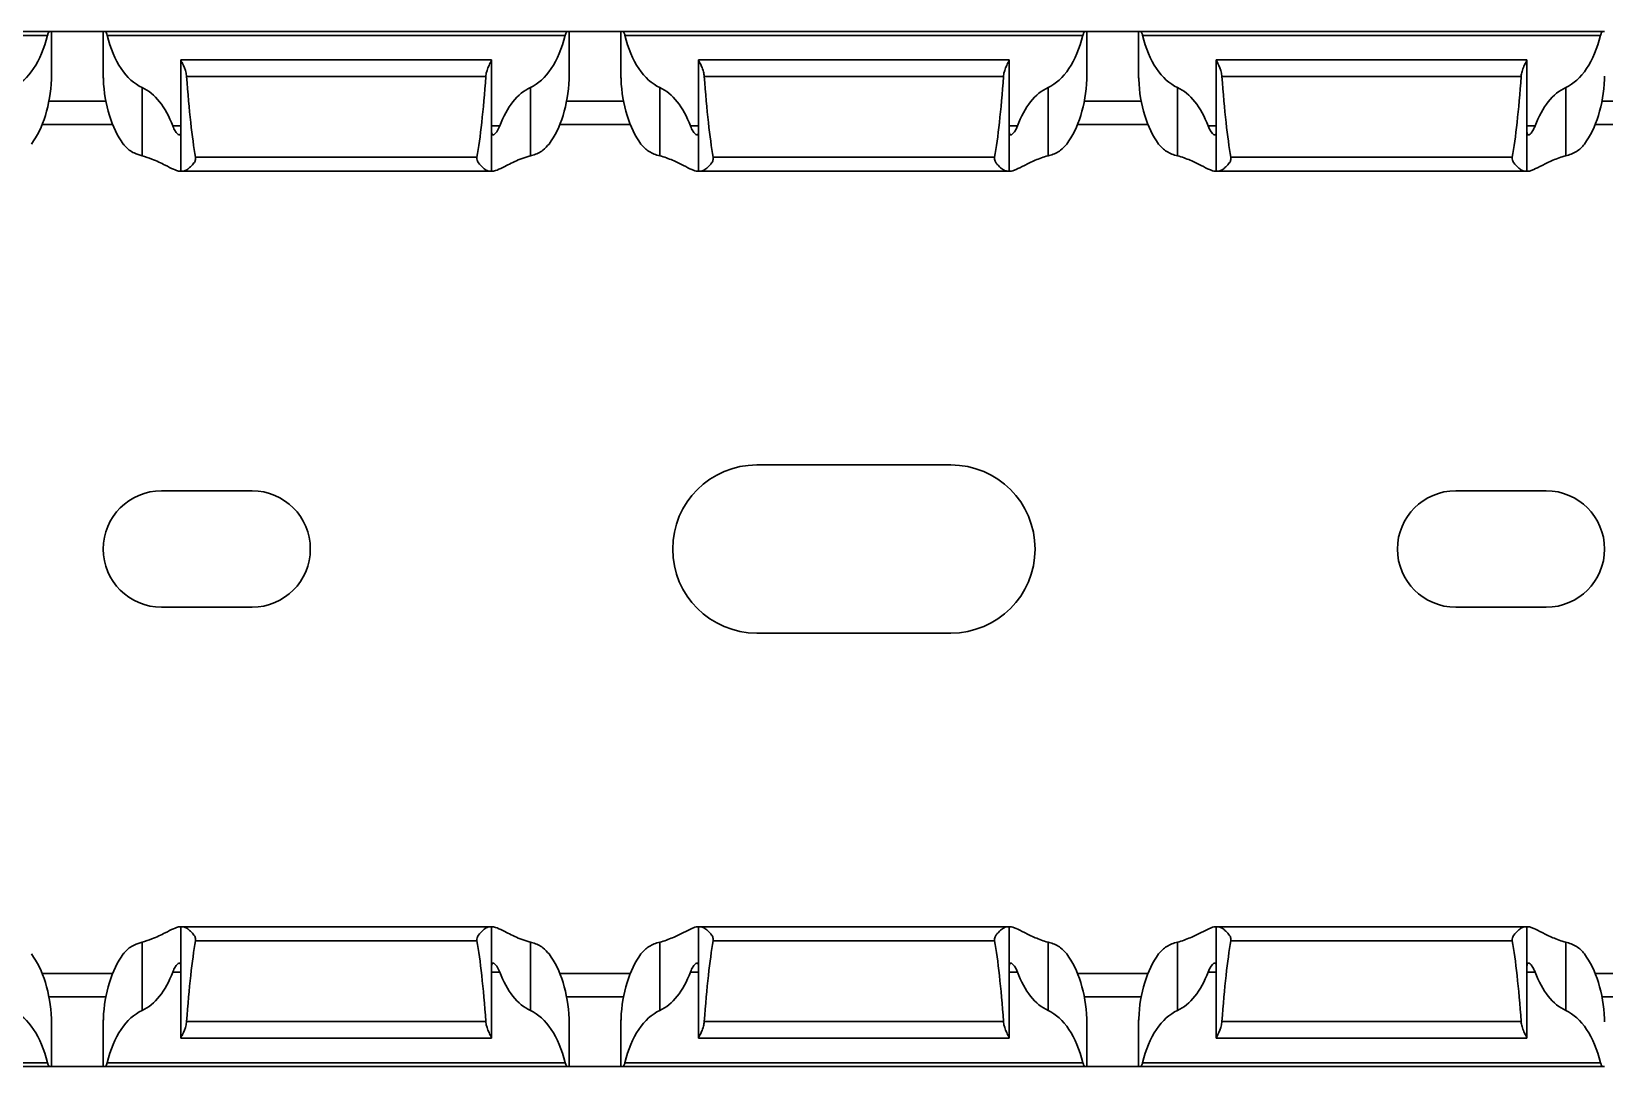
# Model space of a CAD drawing. Header units: millimetres. Extents: x -2573 to 2942, y -1220 to 2800.
# Drawn here: x 2598.4 to 2659.2, y 977.7 to 1017.7 of the extents above; entities that cross this region are included whole.
import ezdxf

# ---------------------------------------------------------------- set-up
doc = ezdxf.new("R2010")
doc.units = ezdxf.units.MM

msp = doc.modelspace()

# ---------------------------------------------------------------- linework, layer by layer
at = {"linetype": 'Continuous', "lineweight": 30}
for p, q in [((2599.092, 1017.677), (2581.225, 1017.677)), ((2599.003, 1017.527), (2581.313, 1017.527)), ((2599.158, 1017.677), (2599.092, 1017.677)), ((2599.158, 1015.947), (2599.158, 1017.677)), ((2601.158, 1017.677), (2599.158, 1017.677)), ((2601.158, 1017.677), (2601.158, 1015.947)), ((2601.158, 1017.677), (2601.225, 1017.677)), ((2619.092, 1017.677), (2601.225, 1017.677)), ((2619.003, 1017.527), (2601.313, 1017.527)), ((2619.158, 1017.677), (2619.092, 1017.677)), ((2619.158, 1015.947), (2619.158, 1017.677)), ((2621.158, 1017.677), (2619.158, 1017.677)), ((2621.158, 1017.677), (2621.158, 1015.947)), ((2621.158, 1017.677), (2621.225, 1017.677)), ((2639.092, 1017.677), (2621.225, 1017.677)), ((2639.003, 1017.527), (2621.313, 1017.527)), ((2639.158, 1017.677), (2639.092, 1017.677)), ((2639.158, 1015.947), (2639.158, 1017.677)), ((2641.158, 1017.677), (2639.158, 1017.677)), ((2641.158, 1017.677), (2641.158, 1015.947)), ((2641.158, 1017.677), (2641.225, 1017.677)), ((2659.092, 1017.677), (2641.225, 1017.677)), ((2659.003, 1017.527), (2641.313, 1017.527)), ((2659.158, 1017.677), (2659.092, 1017.677)), ((2616.158, 1016.577), (2604.158, 1016.577)), ((2604.158, 1016.577), (2604.158, 1016.574)), ((2604.158, 1012.277), (2604.158, 1016.574)), ((2616.158, 1016.574), (2616.158, 1016.577)), ((2616.158, 1012.277), (2616.158, 1016.574)), ((2636.158, 1016.577), (2624.158, 1016.577)), ((2624.158, 1016.577), (2624.158, 1016.574)), ((2624.158, 1012.277), (2624.158, 1016.574)), ((2636.158, 1016.574), (2636.158, 1016.577)), ((2636.158, 1012.277), (2636.158, 1016.574)), ((2656.158, 1016.577), (2644.158, 1016.577)), ((2644.158, 1016.577), (2644.158, 1016.574)), ((2644.158, 1012.277), (2644.158, 1016.574)), ((2656.158, 1016.574), (2656.158, 1016.577)), ((2656.158, 1012.277), (2656.158, 1016.574)), ((2615.937, 1015.938), (2604.379, 1015.938)), ((2635.937, 1015.938), (2624.379, 1015.938)), ((2655.937, 1015.938), (2644.379, 1015.938)), ((2601.259, 1014.977), (2599.057, 1014.977)), ((2602.658, 1012.87), (2602.658, 1015.51)), ((2617.658, 1012.87), (2617.658, 1015.51)), ((2621.259, 1014.977), (2619.057, 1014.977)), ((2622.658, 1012.87), (2622.658, 1015.51)), ((2637.658, 1012.87), (2637.658, 1015.51)), ((2641.259, 1014.977), (2639.057, 1014.977)), ((2642.658, 1012.87), (2642.658, 1015.51)), ((2657.658, 1012.87), (2657.658, 1015.51)), ((2661.259, 1014.977), (2659.057, 1014.977)), ((2598.796, 1014.077), (2601.52, 1014.077)), ((2604.158, 1014.027), (2603.841, 1014.027)), ((2616.475, 1014.027), (2616.158, 1014.027)), ((2618.796, 1014.077), (2621.52, 1014.077)), ((2624.158, 1014.027), (2623.841, 1014.027)), ((2636.475, 1014.027), (2636.158, 1014.027)), ((2638.796, 1014.077), (2641.52, 1014.077)), ((2644.158, 1014.027), (2643.841, 1014.027)), ((2656.475, 1014.027), (2656.158, 1014.027)), ((2658.796, 1014.077), (2661.52, 1014.077)), ((2615.594, 1012.821), (2604.722, 1012.821)), ((2635.594, 1012.821), (2624.722, 1012.821)), ((2655.594, 1012.821), (2644.722, 1012.821)), ((2604.158, 1012.277), (2604.101, 1012.277)), ((2604.243, 1012.277), (2604.158, 1012.277)), ((2616.074, 1012.277), (2604.243, 1012.277)), ((2616.158, 1012.277), (2616.074, 1012.277)), ((2616.215, 1012.277), (2616.158, 1012.277)), ((2624.158, 1012.277), (2624.101, 1012.277)), ((2624.243, 1012.277), (2624.158, 1012.277)), ((2636.074, 1012.277), (2624.243, 1012.277)), ((2636.158, 1012.277), (2636.074, 1012.277)), ((2636.215, 1012.277), (2636.158, 1012.277)), ((2644.158, 1012.277), (2644.101, 1012.277)), ((2644.243, 1012.277), (2644.158, 1012.277)), ((2656.074, 1012.277), (2644.243, 1012.277)), ((2656.158, 1012.277), (2656.074, 1012.277)), ((2656.215, 1012.277), (2656.158, 1012.277)), ((2633.908, 1000.927), (2626.408, 1000.927)), ((2606.908, 999.927), (2603.408, 999.927)), ((2656.908, 999.927), (2653.408, 999.927)), ((2603.408, 995.427), (2606.908, 995.427)), ((2653.408, 995.427), (2656.908, 995.427)), ((2626.408, 994.427), (2633.908, 994.427)), ((2604.158, 983.077), (2604.101, 983.077)), ((2604.158, 983.077), (2604.158, 978.781)), ((2604.243, 983.077), (2604.158, 983.077)), ((2616.074, 983.077), (2604.243, 983.077)), ((2616.158, 983.077), (2616.074, 983.077)), ((2616.158, 983.077), (2616.158, 978.781)), ((2616.215, 983.077), (2616.158, 983.077)), ((2624.158, 983.077), (2624.101, 983.077)), ((2624.158, 983.077), (2624.158, 978.781)), ((2624.243, 983.077), (2624.158, 983.077)), ((2636.074, 983.077), (2624.243, 983.077)), ((2636.158, 983.077), (2636.074, 983.077)), ((2636.158, 983.077), (2636.158, 978.781)), ((2636.215, 983.077), (2636.158, 983.077)), ((2644.158, 983.077), (2644.101, 983.077)), ((2644.158, 983.077), (2644.158, 978.781)), ((2644.243, 983.077), (2644.158, 983.077)), ((2656.074, 983.077), (2644.243, 983.077)), ((2656.158, 983.077), (2656.074, 983.077)), ((2656.158, 983.077), (2656.158, 978.781)), ((2656.215, 983.077), (2656.158, 983.077)), ((2602.658, 982.484), (2602.658, 979.844)), ((2615.594, 982.534), (2604.722, 982.534)), ((2617.658, 982.484), (2617.658, 979.844)), ((2622.658, 982.484), (2622.658, 979.844)), ((2635.594, 982.534), (2624.722, 982.534)), ((2637.658, 982.484), (2637.658, 979.844)), ((2642.658, 982.484), (2642.658, 979.844)), ((2655.594, 982.534), (2644.722, 982.534)), ((2657.658, 982.484), (2657.658, 979.844)), ((2598.796, 981.277), (2601.52, 981.277)), ((2604.158, 981.327), (2603.841, 981.327)), ((2616.475, 981.327), (2616.158, 981.327)), ((2618.796, 981.277), (2621.52, 981.277)), ((2624.158, 981.327), (2623.841, 981.327)), ((2636.475, 981.327), (2636.158, 981.327)), ((2638.796, 981.277), (2641.52, 981.277)), ((2644.158, 981.327), (2643.841, 981.327)), ((2656.475, 981.327), (2656.158, 981.327)), ((2658.796, 981.277), (2661.52, 981.277)), ((2601.259, 980.377), (2599.057, 980.377)), ((2621.259, 980.377), (2619.057, 980.377)), ((2641.259, 980.377), (2639.057, 980.377)), ((2661.259, 980.377), (2659.057, 980.377)), ((2599.158, 977.677), (2599.158, 979.407)), ((2601.158, 979.408), (2601.158, 977.677)), ((2615.937, 979.416), (2604.379, 979.416)), ((2619.158, 977.677), (2619.158, 979.407)), ((2621.158, 979.408), (2621.158, 977.677)), ((2635.937, 979.416), (2624.379, 979.416)), ((2639.158, 977.677), (2639.158, 979.407)), ((2641.158, 979.408), (2641.158, 977.677)), ((2655.937, 979.416), (2644.379, 979.416)), ((2604.158, 978.777), (2604.158, 978.781)), ((2604.158, 978.777), (2616.158, 978.777)), ((2616.158, 978.781), (2616.158, 978.777)), ((2624.158, 978.777), (2624.158, 978.781)), ((2624.158, 978.777), (2636.158, 978.777)), ((2636.158, 978.781), (2636.158, 978.777)), ((2644.158, 978.777), (2644.158, 978.781)), ((2644.158, 978.777), (2656.158, 978.777)), ((2656.158, 978.781), (2656.158, 978.777)), ((2599.092, 977.677), (2581.225, 977.677)), ((2599.003, 977.827), (2581.313, 977.827)), ((2599.158, 977.677), (2599.092, 977.677)), ((2601.158, 977.677), (2599.158, 977.677)), ((2601.158, 977.677), (2601.225, 977.677)), ((2619.092, 977.677), (2601.225, 977.677)), ((2619.003, 977.827), (2601.313, 977.827)), ((2619.158, 977.677), (2619.092, 977.677)), ((2621.158, 977.677), (2619.158, 977.677)), ((2621.158, 977.677), (2621.225, 977.677)), ((2639.092, 977.677), (2621.225, 977.677)), ((2639.003, 977.827), (2621.313, 977.827)), ((2639.158, 977.677), (2639.092, 977.677)), ((2641.158, 977.677), (2639.158, 977.677)), ((2641.158, 977.677), (2641.225, 977.677)), ((2659.092, 977.677), (2641.225, 977.677)), ((2659.003, 977.827), (2641.313, 977.827)), ((2659.158, 977.677), (2659.092, 977.677))]:
    msp.add_line(p, q, dxfattribs=at)
for centre, radius, start, end in [((2626.408, 997.677), 3.25, 90, 270), ((2633.908, 997.677), 3.25, 270, 90), ((2603.408, 997.677), 2.25, 90, 270), ((2606.908, 997.677), 2.25, 270, 90), ((2653.408, 997.677), 2.25, 90, 270), ((2656.908, 997.677), 2.25, 270, 90)]:
    msp.add_arc(centre, radius, start, end, dxfattribs=at)
for centre, major_axis, ratio, start_param, end_param in [((2597.158, 1018.865), (0, 3.464), 0.57735, 3.394273, 4.316105), ((2603.158, 1018.865), (0, 3.464), 0.57735, 1.96708, 2.888912), ((2617.158, 1018.865), (0, 3.464), 0.57735, 3.394273, 4.316105), ((2623.158, 1018.865), (0, 3.464), 0.57735, 1.96708, 2.888912), ((2637.158, 1018.865), (0, 3.464), 0.57735, 3.394273, 4.316105), ((2643.158, 1018.865), (0, 3.464), 0.57735, 1.96708, 2.888912), ((2657.158, 1018.865), (0, 3.464), 0.57735, 3.394273, 4.316105), ((2597.158, 1016.065), (0, 3.464), 0.57735, 3.801355, 4.643885), ((2603.158, 1016.065), (0, 3.464), 0.57735, 1.6393, 2.48183), ((2605.158, 1023.108), (0, 11.43), 0.087489, 2.248826, 2.690566), ((2615.158, 1023.108), (0, 11.43), 0.087489, 3.592619, 4.034359), ((2617.158, 1016.065), (0, 3.464), 0.57735, 3.801355, 4.643885), ((2623.158, 1016.065), (0, 3.464), 0.57735, 1.6393, 2.48183), ((2625.158, 1023.108), (0, 11.43), 0.087489, 2.248826, 2.690566), ((2635.158, 1023.108), (0, 11.43), 0.087489, 3.592619, 4.034359), ((2637.158, 1016.065), (0, 3.464), 0.57735, 3.801355, 4.643885), ((2643.158, 1016.065), (0, 3.464), 0.57735, 1.6393, 2.48183), ((2645.158, 1023.108), (0, 11.43), 0.087489, 2.248826, 2.690566), ((2655.158, 1023.108), (0, 11.43), 0.087489, 3.592619, 4.034359), ((2657.158, 1016.065), (0, 3.464), 0.57735, 3.801355, 4.643885), ((2602.158, 1012.156), (0, 3.464), 0.57735, 5.282988, 6.030505), ((2618.158, 1012.156), (0, 3.464), 0.57735, 0.25268, 1.000198), ((2622.158, 1012.156), (0, 3.464), 0.57735, 5.282988, 6.030505), ((2638.158, 1012.156), (0, 3.464), 0.57735, 0.25268, 1.000198), ((2642.158, 1012.156), (0, 3.464), 0.57735, 5.282988, 6.030505), ((2658.158, 1012.156), (0, 3.464), 0.57735, 0.25268, 1.000198), ((2605.158, 972.247), (0, 11.43), 0.087489, 0.451027, 0.892766), ((2615.158, 972.247), (0, 11.43), 0.087489, 5.390419, 5.832158), ((2625.158, 972.247), (0, 11.43), 0.087489, 0.451027, 0.892766), ((2635.158, 972.247), (0, 11.43), 0.087489, 5.390419, 5.832158), ((2645.158, 972.247), (0, 11.43), 0.087489, 0.451027, 0.892766), ((2655.158, 972.247), (0, 11.43), 0.087489, 5.390419, 5.832158), ((2597.158, 979.29), (0, 3.464), 0.57735, 4.780893, 5.623423), ((2603.158, 979.29), (0, 3.464), 0.57735, 0.659763, 1.502293), ((2617.158, 979.29), (0, 3.464), 0.57735, 4.780893, 5.623423), ((2623.158, 979.29), (0, 3.464), 0.57735, 0.659763, 1.502293), ((2637.158, 979.29), (0, 3.464), 0.57735, 4.780893, 5.623423), ((2643.158, 979.29), (0, 3.464), 0.57735, 0.659763, 1.502293), ((2657.158, 979.29), (0, 3.464), 0.57735, 4.780893, 5.623423), ((2602.158, 983.199), (0, 3.464), 0.57735, 3.394273, 4.14179), ((2618.158, 983.199), (0, 3.464), 0.57735, 2.141395, 2.888912), ((2622.158, 983.199), (0, 3.464), 0.57735, 3.394273, 4.14179), ((2638.158, 983.199), (0, 3.464), 0.57735, 2.141395, 2.888912), ((2642.158, 983.199), (0, 3.464), 0.57735, 3.394273, 4.14179), ((2658.158, 983.199), (0, 3.464), 0.57735, 2.141395, 2.888912), ((2597.158, 976.49), (0, 3.464), 0.57735, 5.108673, 6.030505), ((2603.158, 976.49), (0, 3.464), 0.57735, 0.25268, 1.174513), ((2617.158, 976.49), (0, 3.464), 0.57735, 5.108673, 6.030505), ((2623.158, 976.49), (0, 3.464), 0.57735, 0.25268, 1.174513), ((2637.158, 976.49), (0, 3.464), 0.57735, 5.108673, 6.030505), ((2643.158, 976.49), (0, 3.464), 0.57735, 0.25268, 1.174513), ((2657.158, 976.49), (0, 3.464), 0.57735, 5.108673, 6.030505)]:
    msp.add_ellipse(centre, major_axis=major_axis, ratio=ratio, start_param=start_param, end_param=end_param, dxfattribs=at)
for points, knots in [([(2599.003, 1017.527), (2599.014, 1017.573), (2599.03, 1017.612), (2599.061, 1017.663), (2599.078, 1017.677), (2599.092, 1017.677)], [0, 0, 0, 0, 0.5, 0.5, 1, 1, 1, 1]), ([(2601.225, 1017.677), (2601.235, 1017.674), (2601.255, 1017.666), (2601.288, 1017.613), (2601.305, 1017.556), (2601.313, 1017.527)], [0, 0, 0, 0, 0.335253, 0.670343, 1, 1, 1, 1]), ([(2619.003, 1017.527), (2619.006, 1017.537), (2619.016, 1017.575), (2619.038, 1017.629), (2619.067, 1017.67), (2619.084, 1017.675), (2619.092, 1017.677)], [0, 0, 0, 0, 0.111537, 0.417115, 0.745104, 1, 1, 1, 1]), ([(2621.225, 1017.677), (2621.239, 1017.677), (2621.255, 1017.663), (2621.287, 1017.612), (2621.302, 1017.574), (2621.313, 1017.527)], [0, 0, 0, 0, 0.5, 0.5, 1, 1, 1, 1]), ([(2639.003, 1017.527), (2639.014, 1017.573), (2639.03, 1017.612), (2639.061, 1017.663), (2639.078, 1017.677), (2639.092, 1017.677)], [0, 0, 0, 0, 0.5, 0.5, 1, 1, 1, 1]), ([(2641.225, 1017.677), (2641.239, 1017.677), (2641.255, 1017.663), (2641.287, 1017.612), (2641.302, 1017.574), (2641.313, 1017.527)], [0, 0, 0, 0, 0.5, 0.5, 1, 1, 1, 1]), ([(2659.003, 1017.527), (2659.014, 1017.573), (2659.03, 1017.612), (2659.061, 1017.663), (2659.078, 1017.677), (2659.092, 1017.677)], [0, 0, 0, 0, 0.5, 0.5, 1, 1, 1, 1]), ([(2604.158, 1016.574), (2604.158, 1016.566), (2604.169, 1016.542), (2604.204, 1016.471), (2604.229, 1016.424), (2604.308, 1016.255), (2604.368, 1016.105), (2604.379, 1015.938)], [0, 0, 0, 0, 0.25, 0.25, 0.5, 0.5, 1, 1, 1, 1]), ([(2615.937, 1015.938), (2615.949, 1016.105), (2616.009, 1016.255), (2616.087, 1016.424), (2616.112, 1016.471), (2616.148, 1016.542), (2616.158, 1016.566), (2616.158, 1016.574)], [0, 0, 0, 0, 0.5, 0.5, 0.75, 0.75, 1, 1, 1, 1]), ([(2624.158, 1016.574), (2624.16, 1016.567), (2624.165, 1016.549), (2624.206, 1016.468), (2624.277, 1016.325), (2624.352, 1016.143), (2624.371, 1015.999), (2624.379, 1015.938)], [0, 0, 0, 0, 0.135391, 0.340148, 0.559259, 0.813315, 1, 1, 1, 1]), ([(2635.937, 1015.938), (2635.949, 1016.105), (2636.009, 1016.255), (2636.087, 1016.424), (2636.112, 1016.471), (2636.148, 1016.542), (2636.158, 1016.566), (2636.158, 1016.574)], [0, 0, 0, 0, 0.5, 0.5, 0.75, 0.75, 1, 1, 1, 1]), ([(2644.158, 1016.574), (2644.158, 1016.566), (2644.169, 1016.542), (2644.204, 1016.471), (2644.229, 1016.424), (2644.308, 1016.255), (2644.368, 1016.105), (2644.379, 1015.938)], [0, 0, 0, 0, 0.25, 0.25, 0.5, 0.5, 1, 1, 1, 1]), ([(2655.937, 1015.938), (2655.937, 1015.942), (2655.942, 1016.008), (2655.971, 1016.152), (2656.045, 1016.34), (2656.119, 1016.486), (2656.155, 1016.556), (2656.157, 1016.57), (2656.158, 1016.574)], [0, 0, 0, 0, 0.012016, 0.198651, 0.447302, 0.698711, 0.909615, 1, 1, 1, 1]), ([(2599.158, 1015.947), (2599.158, 1015.937), (2599.158, 1015.912), (2599.155, 1015.863), (2599.154, 1015.831), (2599.154, 1015.827)], [0, 0, 0, 0, 0.3884983, 0.9294906, 1, 1, 1, 1]), ([(2601.163, 1015.827), (2601.162, 1015.839), (2601.161, 1015.88), (2601.158, 1015.925), (2601.159, 1015.942), (2601.159, 1015.947)], [0, 0, 0, 0, 0.2324762, 0.7770617, 1, 1, 1, 1]), ([(2619.158, 1015.947), (2619.158, 1015.937), (2619.158, 1015.912), (2619.155, 1015.863), (2619.154, 1015.831), (2619.154, 1015.827)], [0, 0, 0, 0, 0.388498, 0.929496, 1, 1, 1, 1]), ([(2621.163, 1015.827), (2621.162, 1015.839), (2621.161, 1015.88), (2621.158, 1015.925), (2621.159, 1015.942), (2621.159, 1015.947)], [0, 0, 0, 0, 0.232475, 0.777062, 1, 1, 1, 1]), ([(2639.158, 1015.947), (2639.158, 1015.937), (2639.158, 1015.912), (2639.155, 1015.863), (2639.154, 1015.831), (2639.154, 1015.827)], [0, 0, 0, 0, 0.388498, 0.929496, 1, 1, 1, 1]), ([(2641.163, 1015.827), (2641.162, 1015.839), (2641.161, 1015.88), (2641.158, 1015.925), (2641.159, 1015.942), (2641.159, 1015.947)], [0, 0, 0, 0, 0.232471, 0.777061, 1, 1, 1, 1]), ([(2659.158, 1015.947), (2659.158, 1015.937), (2659.158, 1015.912), (2659.155, 1015.863), (2659.154, 1015.831), (2659.154, 1015.827)], [0, 0, 0, 0, 0.3884983, 0.9294906, 1, 1, 1, 1]), ([(2603.841, 1014.027), (2603.85, 1014.006), (2603.883, 1013.921), (2603.957, 1013.793), (2604.051, 1013.687), (2604.121, 1013.666), (2604.154, 1013.727), (2604.157, 1013.819), (2604.158, 1013.862)], [0, 0, 0, 0, 0.061395, 0.243203, 0.449462, 0.653591, 0.8381, 1, 1, 1, 1]), ([(2616.158, 1013.862), (2616.158, 1013.789), (2616.163, 1013.734), (2616.193, 1013.675), (2616.217, 1013.67), (2616.313, 1013.724), (2616.409, 1013.849), (2616.475, 1014.027)], [0, 0, 0, 0, 0.25, 0.25, 0.5, 0.5, 1, 1, 1, 1]), ([(2623.841, 1014.027), (2623.85, 1014.006), (2623.883, 1013.921), (2623.957, 1013.793), (2624.051, 1013.687), (2624.121, 1013.666), (2624.155, 1013.727), (2624.157, 1013.819), (2624.158, 1013.862)], [0, 0, 0, 0, 0.0613953, 0.2431959, 0.4494557, 0.6535861, 0.8380991, 1, 1, 1, 1]), ([(2636.158, 1013.862), (2636.158, 1013.789), (2636.163, 1013.734), (2636.193, 1013.675), (2636.217, 1013.67), (2636.313, 1013.724), (2636.409, 1013.849), (2636.475, 1014.027)], [0, 0, 0, 0, 0.25, 0.25, 0.5, 0.5, 1, 1, 1, 1]), ([(2643.841, 1014.027), (2643.908, 1013.848), (2644.004, 1013.724), (2644.099, 1013.67), (2644.124, 1013.675), (2644.153, 1013.734), (2644.158, 1013.788), (2644.158, 1013.862)], [0, 0, 0, 0, 0.5, 0.5, 0.75, 0.75, 1, 1, 1, 1]), ([(2656.158, 1013.862), (2656.159, 1013.826), (2656.161, 1013.742), (2656.186, 1013.676), (2656.24, 1013.674), (2656.32, 1013.744), (2656.407, 1013.866), (2656.455, 1013.98), (2656.475, 1014.027)], [0, 0, 0, 0, 0.1345814, 0.3112613, 0.4843992, 0.6638152, 0.8595471, 1, 1, 1, 1]), ([(2602.658, 1012.87), (2602.554, 1012.903), (2602.302, 1012.981), (2602.068, 1013.157), (2601.955, 1013.299), (2601.932, 1013.327)], [0, 0, 0, 0, 0.361943, 0.872607, 1, 1, 1, 1]), ([(2618.384, 1013.327), (2618.308, 1013.243), (2618.139, 1013.053), (2617.867, 1012.927), (2617.69, 1012.879), (2617.658, 1012.87)], [0, 0, 0, 0, 0.398908, 0.890439, 1, 1, 1, 1]), ([(2622.658, 1012.87), (2622.51, 1012.907), (2622.37, 1012.963), (2622.124, 1013.115), (2622.018, 1013.213), (2621.932, 1013.327)], [0, 0, 0, 0, 0.5, 0.5, 1, 1, 1, 1]), ([(2638.384, 1013.327), (2638.308, 1013.243), (2638.139, 1013.053), (2637.867, 1012.927), (2637.69, 1012.879), (2637.658, 1012.87)], [0, 0, 0, 0, 0.398886, 0.89044, 1, 1, 1, 1]), ([(2642.658, 1012.87), (2642.51, 1012.907), (2642.37, 1012.963), (2642.124, 1013.115), (2642.018, 1013.213), (2641.932, 1013.327)], [0, 0, 0, 0, 0.5, 0.5, 1, 1, 1, 1]), ([(2658.384, 1013.327), (2658.299, 1013.213), (2658.193, 1013.116), (2657.947, 1012.963), (2657.807, 1012.908), (2657.658, 1012.87)], [0, 0, 0, 0, 0.5, 0.5, 1, 1, 1, 1]), ([(2604.101, 1012.277), (2604.091, 1012.278), (2604.04, 1012.281), (2603.879, 1012.345), (2603.535, 1012.518), (2603.118, 1012.73), (2602.786, 1012.831), (2602.658, 1012.87)], [0, 0, 0, 0, 0.051352, 0.271587, 0.516004, 0.812732, 1, 1, 1, 1]), ([(2604.722, 1012.821), (2604.724, 1012.804), (2604.729, 1012.762), (2604.713, 1012.681), (2604.648, 1012.565), (2604.527, 1012.439), (2604.389, 1012.331), (2604.293, 1012.282), (2604.253, 1012.278), (2604.243, 1012.277)], [0, 0, 0, 0, 0.052562, 0.130506, 0.247861, 0.469477, 0.712394, 0.920773, 1, 1, 1, 1]), ([(2616.074, 1012.277), (2616.041, 1012.277), (2615.999, 1012.294), (2615.906, 1012.349), (2615.855, 1012.387), (2615.753, 1012.478), (2615.7, 1012.531), (2615.634, 1012.627), (2615.615, 1012.662), (2615.59, 1012.739), (2615.587, 1012.781), (2615.594, 1012.821)], [0, 0, 0, 0, 0.25, 0.25, 0.5, 0.5, 0.75, 0.75, 0.875, 0.875, 1, 1, 1, 1]), ([(2617.658, 1012.87), (2617.629, 1012.863), (2617.384, 1012.798), (2616.96, 1012.613), (2616.522, 1012.385), (2616.297, 1012.285), (2616.232, 1012.279), (2616.215, 1012.277)], [0, 0, 0, 0, 0.041595, 0.350973, 0.668866, 0.916879, 1, 1, 1, 1]), ([(2624.101, 1012.277), (2624.079, 1012.277), (2624.05, 1012.283), (2623.981, 1012.306), (2623.941, 1012.322), (2623.805, 1012.382), (2623.695, 1012.438), (2623.443, 1012.564), (2623.304, 1012.633), (2623, 1012.764), (2622.834, 1012.826), (2622.658, 1012.87)], [0, 0, 0, 0, 0.125, 0.125, 0.25, 0.25, 0.5, 0.5, 0.75, 0.75, 1, 1, 1, 1]), ([(2624.722, 1012.821), (2624.73, 1012.781), (2624.726, 1012.739), (2624.702, 1012.661), (2624.682, 1012.627), (2624.616, 1012.53), (2624.564, 1012.478), (2624.461, 1012.386), (2624.41, 1012.349), (2624.317, 1012.294), (2624.275, 1012.277), (2624.243, 1012.277)], [0, 0, 0, 0, 0.125, 0.125, 0.25, 0.25, 0.5, 0.5, 0.75, 0.75, 1, 1, 1, 1]), ([(2636.074, 1012.277), (2636.05, 1012.282), (2635.992, 1012.292), (2635.864, 1012.377), (2635.735, 1012.491), (2635.643, 1012.607), (2635.598, 1012.699), (2635.587, 1012.772), (2635.592, 1012.809), (2635.594, 1012.821)], [0, 0, 0, 0, 0.16384, 0.401498, 0.643549, 0.778476, 0.884705, 0.96258, 1, 1, 1, 1]), ([(2637.658, 1012.87), (2637.481, 1012.826), (2637.316, 1012.764), (2637.013, 1012.633), (2636.872, 1012.563), (2636.623, 1012.439), (2636.511, 1012.382), (2636.376, 1012.322), (2636.335, 1012.306), (2636.266, 1012.283), (2636.237, 1012.277), (2636.215, 1012.277)], [0, 0, 0, 0, 0.25, 0.25, 0.5, 0.5, 0.75, 0.75, 0.875, 0.875, 1, 1, 1, 1]), ([(2644.101, 1012.277), (2644.079, 1012.277), (2644.05, 1012.283), (2643.981, 1012.306), (2643.941, 1012.322), (2643.805, 1012.382), (2643.695, 1012.438), (2643.443, 1012.564), (2643.304, 1012.633), (2643, 1012.764), (2642.834, 1012.826), (2642.658, 1012.87)], [0, 0, 0, 0, 0.125, 0.125, 0.25, 0.25, 0.5, 0.5, 0.75, 0.75, 1, 1, 1, 1]), ([(2644.722, 1012.821), (2644.724, 1012.804), (2644.729, 1012.762), (2644.713, 1012.681), (2644.648, 1012.565), (2644.527, 1012.439), (2644.389, 1012.331), (2644.293, 1012.282), (2644.253, 1012.278), (2644.243, 1012.277)], [0, 0, 0, 0, 0.0525601, 0.1305048, 0.2478603, 0.4694588, 0.712396, 0.9207594, 1, 1, 1, 1]), ([(2656.074, 1012.277), (2656.041, 1012.277), (2655.999, 1012.294), (2655.906, 1012.349), (2655.855, 1012.387), (2655.753, 1012.478), (2655.7, 1012.531), (2655.634, 1012.627), (2655.615, 1012.662), (2655.59, 1012.739), (2655.587, 1012.781), (2655.594, 1012.821)], [0, 0, 0, 0, 0.25, 0.25, 0.5, 0.5, 0.75, 0.75, 0.875, 0.875, 1, 1, 1, 1]), ([(2657.658, 1012.87), (2657.481, 1012.826), (2657.316, 1012.764), (2657.013, 1012.633), (2656.872, 1012.563), (2656.623, 1012.439), (2656.511, 1012.382), (2656.376, 1012.322), (2656.336, 1012.306), (2656.266, 1012.283), (2656.237, 1012.277), (2656.215, 1012.277)], [0, 0, 0, 0, 0.25, 0.25, 0.5, 0.5, 0.75, 0.75, 0.875, 0.875, 1, 1, 1, 1]), ([(2604.101, 983.077), (2604.091, 983.077), (2604.04, 983.074), (2603.879, 983.01), (2603.535, 982.837), (2603.118, 982.625), (2602.786, 982.524), (2602.658, 982.484)], [0, 0, 0, 0, 0.051352, 0.271587, 0.516004, 0.812732, 1, 1, 1, 1]), ([(2604.722, 982.534), (2604.724, 982.551), (2604.729, 982.593), (2604.713, 982.673), (2604.648, 982.789), (2604.527, 982.916), (2604.389, 983.024), (2604.293, 983.073), (2604.253, 983.076), (2604.243, 983.077)], [0, 0, 0, 0, 0.052562, 0.130506, 0.247861, 0.469477, 0.712394, 0.920773, 1, 1, 1, 1]), ([(2616.074, 983.077), (2616.041, 983.077), (2615.999, 983.061), (2615.906, 983.006), (2615.855, 982.968), (2615.753, 982.877), (2615.7, 982.824), (2615.634, 982.728), (2615.615, 982.693), (2615.59, 982.616), (2615.587, 982.574), (2615.594, 982.534)], [0, 0, 0, 0, 0.25, 0.25, 0.5, 0.5, 0.75, 0.75, 0.875, 0.875, 1, 1, 1, 1]), ([(2617.658, 982.484), (2617.629, 982.492), (2617.384, 982.557), (2616.96, 982.742), (2616.522, 982.97), (2616.297, 983.069), (2616.232, 983.076), (2616.215, 983.077)], [0, 0, 0, 0, 0.041595, 0.350973, 0.668866, 0.916879, 1, 1, 1, 1]), ([(2624.101, 983.077), (2624.079, 983.077), (2624.05, 983.071), (2623.981, 983.049), (2623.941, 983.033), (2623.805, 982.972), (2623.695, 982.916), (2623.443, 982.79), (2623.304, 982.722), (2623, 982.591), (2622.834, 982.529), (2622.658, 982.484)], [0, 0, 0, 0, 0.125, 0.125, 0.25, 0.25, 0.5, 0.5, 0.75, 0.75, 1, 1, 1, 1]), ([(2624.722, 982.534), (2624.73, 982.574), (2624.726, 982.616), (2624.702, 982.694), (2624.682, 982.728), (2624.616, 982.825), (2624.564, 982.877), (2624.461, 982.968), (2624.41, 983.006), (2624.317, 983.061), (2624.275, 983.077), (2624.243, 983.077)], [0, 0, 0, 0, 0.125, 0.125, 0.25, 0.25, 0.5, 0.5, 0.75, 0.75, 1, 1, 1, 1]), ([(2636.074, 983.077), (2636.05, 983.073), (2635.992, 983.063), (2635.864, 982.978), (2635.735, 982.864), (2635.643, 982.748), (2635.598, 982.656), (2635.587, 982.583), (2635.592, 982.546), (2635.594, 982.534)], [0, 0, 0, 0, 0.16384, 0.401498, 0.643549, 0.778476, 0.884705, 0.96258, 1, 1, 1, 1]), ([(2637.658, 982.484), (2637.481, 982.529), (2637.316, 982.591), (2637.013, 982.722), (2636.872, 982.791), (2636.623, 982.916), (2636.511, 982.973), (2636.376, 983.033), (2636.335, 983.049), (2636.266, 983.071), (2636.237, 983.077), (2636.215, 983.077)], [0, 0, 0, 0, 0.25, 0.25, 0.5, 0.5, 0.75, 0.75, 0.875, 0.875, 1, 1, 1, 1]), ([(2644.101, 983.077), (2644.079, 983.077), (2644.05, 983.071), (2643.981, 983.049), (2643.941, 983.033), (2643.805, 982.972), (2643.695, 982.916), (2643.443, 982.79), (2643.304, 982.722), (2643, 982.591), (2642.834, 982.529), (2642.658, 982.484)], [0, 0, 0, 0, 0.125, 0.125, 0.25, 0.25, 0.5, 0.5, 0.75, 0.75, 1, 1, 1, 1]), ([(2644.722, 982.534), (2644.724, 982.551), (2644.729, 982.593), (2644.713, 982.673), (2644.648, 982.789), (2644.527, 982.916), (2644.389, 983.023), (2644.293, 983.073), (2644.253, 983.076), (2644.243, 983.077)], [0, 0, 0, 0, 0.0525601, 0.1305048, 0.2478603, 0.4694588, 0.712396, 0.9207594, 1, 1, 1, 1]), ([(2656.074, 983.077), (2656.041, 983.077), (2655.999, 983.061), (2655.906, 983.006), (2655.855, 982.968), (2655.753, 982.877), (2655.7, 982.824), (2655.634, 982.728), (2655.615, 982.693), (2655.59, 982.616), (2655.587, 982.574), (2655.594, 982.534)], [0, 0, 0, 0, 0.25, 0.25, 0.5, 0.5, 0.75, 0.75, 0.875, 0.875, 1, 1, 1, 1]), ([(2657.658, 982.484), (2657.481, 982.529), (2657.316, 982.591), (2657.013, 982.722), (2656.872, 982.791), (2656.623, 982.916), (2656.511, 982.973), (2656.376, 983.033), (2656.336, 983.049), (2656.266, 983.071), (2656.237, 983.077), (2656.215, 983.077)], [0, 0, 0, 0, 0.25, 0.25, 0.5, 0.5, 0.75, 0.75, 0.875, 0.875, 1, 1, 1, 1]), ([(2602.658, 982.484), (2602.554, 982.452), (2602.302, 982.373), (2602.068, 982.198), (2601.955, 982.056), (2601.932, 982.027)], [0, 0, 0, 0, 0.361943, 0.872607, 1, 1, 1, 1]), ([(2618.384, 982.027), (2618.308, 982.112), (2618.139, 982.302), (2617.867, 982.428), (2617.69, 982.476), (2617.658, 982.484)], [0, 0, 0, 0, 0.398908, 0.890439, 1, 1, 1, 1]), ([(2622.658, 982.484), (2622.51, 982.447), (2622.37, 982.391), (2622.124, 982.239), (2622.018, 982.142), (2621.932, 982.027)], [0, 0, 0, 0, 0.5, 0.5, 1, 1, 1, 1]), ([(2638.384, 982.027), (2638.308, 982.112), (2638.139, 982.302), (2637.867, 982.428), (2637.69, 982.476), (2637.658, 982.484)], [0, 0, 0, 0, 0.398886, 0.89044, 1, 1, 1, 1]), ([(2642.658, 982.484), (2642.51, 982.447), (2642.37, 982.391), (2642.124, 982.239), (2642.018, 982.142), (2641.932, 982.027)], [0, 0, 0, 0, 0.5, 0.5, 1, 1, 1, 1]), ([(2658.384, 982.027), (2658.299, 982.142), (2658.193, 982.239), (2657.947, 982.392), (2657.807, 982.447), (2657.658, 982.484)], [0, 0, 0, 0, 0.5, 0.5, 1, 1, 1, 1]), ([(2603.841, 981.327), (2603.85, 981.349), (2603.883, 981.434), (2603.957, 981.561), (2604.051, 981.668), (2604.121, 981.689), (2604.154, 981.628), (2604.157, 981.536), (2604.158, 981.492)], [0, 0, 0, 0, 0.061395, 0.243203, 0.449462, 0.653591, 0.8381, 1, 1, 1, 1]), ([(2616.158, 981.492), (2616.158, 981.566), (2616.163, 981.62), (2616.193, 981.68), (2616.217, 981.685), (2616.313, 981.63), (2616.409, 981.506), (2616.475, 981.327)], [0, 0, 0, 0, 0.25, 0.25, 0.5, 0.5, 1, 1, 1, 1]), ([(2623.841, 981.327), (2623.85, 981.349), (2623.883, 981.434), (2623.957, 981.561), (2624.051, 981.668), (2624.121, 981.689), (2624.155, 981.628), (2624.157, 981.536), (2624.158, 981.492)], [0, 0, 0, 0, 0.0613953, 0.2431959, 0.4494557, 0.6535861, 0.8380991, 1, 1, 1, 1]), ([(2636.158, 981.492), (2636.158, 981.566), (2636.163, 981.62), (2636.193, 981.68), (2636.217, 981.685), (2636.313, 981.63), (2636.409, 981.506), (2636.475, 981.327)], [0, 0, 0, 0, 0.25, 0.25, 0.5, 0.5, 1, 1, 1, 1]), ([(2643.841, 981.327), (2643.908, 981.507), (2644.004, 981.631), (2644.099, 981.685), (2644.124, 981.68), (2644.153, 981.621), (2644.158, 981.567), (2644.158, 981.492)], [0, 0, 0, 0, 0.5, 0.5, 0.75, 0.75, 1, 1, 1, 1]), ([(2656.158, 981.492), (2656.159, 981.529), (2656.161, 981.613), (2656.186, 981.679), (2656.24, 981.681), (2656.32, 981.611), (2656.407, 981.489), (2656.455, 981.375), (2656.475, 981.327)], [0, 0, 0, 0, 0.1345814, 0.3112613, 0.4843992, 0.6638152, 0.8595471, 1, 1, 1, 1]), ([(2599.158, 979.407), (2599.158, 979.418), (2599.158, 979.442), (2599.155, 979.491), (2599.154, 979.524), (2599.154, 979.527)], [0, 0, 0, 0, 0.3884983, 0.9294906, 1, 1, 1, 1]), ([(2601.163, 979.527), (2601.162, 979.515), (2601.161, 979.475), (2601.158, 979.43), (2601.159, 979.413), (2601.159, 979.408)], [0, 0, 0, 0, 0.2324762, 0.7770617, 1, 1, 1, 1]), ([(2604.158, 978.781), (2604.158, 978.789), (2604.169, 978.813), (2604.204, 978.884), (2604.229, 978.931), (2604.308, 979.1), (2604.368, 979.25), (2604.379, 979.416)], [0, 0, 0, 0, 0.25, 0.25, 0.5, 0.5, 1, 1, 1, 1]), ([(2615.937, 979.416), (2615.949, 979.25), (2616.009, 979.1), (2616.087, 978.931), (2616.112, 978.884), (2616.148, 978.813), (2616.158, 978.789), (2616.158, 978.781)], [0, 0, 0, 0, 0.5, 0.5, 0.75, 0.75, 1, 1, 1, 1]), ([(2619.158, 979.407), (2619.158, 979.418), (2619.158, 979.442), (2619.155, 979.491), (2619.154, 979.524), (2619.154, 979.527)], [0, 0, 0, 0, 0.388498, 0.929496, 1, 1, 1, 1]), ([(2621.163, 979.527), (2621.162, 979.515), (2621.161, 979.475), (2621.158, 979.43), (2621.159, 979.413), (2621.159, 979.408)], [0, 0, 0, 0, 0.232475, 0.777062, 1, 1, 1, 1]), ([(2624.158, 978.781), (2624.16, 978.788), (2624.165, 978.806), (2624.206, 978.887), (2624.277, 979.03), (2624.352, 979.212), (2624.371, 979.356), (2624.379, 979.416)], [0, 0, 0, 0, 0.135391, 0.340148, 0.559259, 0.813315, 1, 1, 1, 1]), ([(2635.937, 979.416), (2635.949, 979.25), (2636.009, 979.1), (2636.087, 978.931), (2636.112, 978.884), (2636.148, 978.813), (2636.158, 978.789), (2636.158, 978.781)], [0, 0, 0, 0, 0.5, 0.5, 0.75, 0.75, 1, 1, 1, 1]), ([(2639.158, 979.407), (2639.158, 979.418), (2639.158, 979.442), (2639.155, 979.491), (2639.154, 979.524), (2639.154, 979.527)], [0, 0, 0, 0, 0.388498, 0.929496, 1, 1, 1, 1]), ([(2641.163, 979.527), (2641.162, 979.515), (2641.161, 979.475), (2641.158, 979.43), (2641.159, 979.413), (2641.159, 979.408)], [0, 0, 0, 0, 0.232471, 0.777061, 1, 1, 1, 1]), ([(2644.158, 978.781), (2644.158, 978.789), (2644.169, 978.813), (2644.204, 978.884), (2644.229, 978.931), (2644.308, 979.1), (2644.368, 979.25), (2644.379, 979.416)], [0, 0, 0, 0, 0.25, 0.25, 0.5, 0.5, 1, 1, 1, 1]), ([(2655.937, 979.416), (2655.937, 979.412), (2655.942, 979.347), (2655.971, 979.203), (2656.045, 979.015), (2656.119, 978.869), (2656.155, 978.799), (2656.157, 978.785), (2656.158, 978.781)], [0, 0, 0, 0, 0.012016, 0.198651, 0.447302, 0.698711, 0.909615, 1, 1, 1, 1]), ([(2659.158, 979.407), (2659.158, 979.418), (2659.158, 979.442), (2659.155, 979.491), (2659.154, 979.524), (2659.154, 979.527)], [0, 0, 0, 0, 0.3884983, 0.9294906, 1, 1, 1, 1]), ([(2599.003, 977.827), (2599.014, 977.781), (2599.03, 977.743), (2599.061, 977.691), (2599.078, 977.677), (2599.092, 977.677)], [0, 0, 0, 0, 0.5, 0.5, 1, 1, 1, 1]), ([(2601.225, 977.677), (2601.235, 977.681), (2601.255, 977.689), (2601.288, 977.742), (2601.305, 977.799), (2601.313, 977.827)], [0, 0, 0, 0, 0.335253, 0.670343, 1, 1, 1, 1]), ([(2619.003, 977.827), (2619.006, 977.817), (2619.016, 977.78), (2619.038, 977.726), (2619.067, 977.684), (2619.084, 977.68), (2619.092, 977.677)], [0, 0, 0, 0, 0.111537, 0.417115, 0.745104, 1, 1, 1, 1]), ([(2621.225, 977.677), (2621.239, 977.677), (2621.255, 977.692), (2621.287, 977.743), (2621.302, 977.781), (2621.313, 977.827)], [0, 0, 0, 0, 0.5, 0.5, 1, 1, 1, 1]), ([(2639.003, 977.827), (2639.014, 977.781), (2639.03, 977.743), (2639.061, 977.691), (2639.078, 977.677), (2639.092, 977.677)], [0, 0, 0, 0, 0.5, 0.5, 1, 1, 1, 1]), ([(2641.225, 977.677), (2641.239, 977.677), (2641.255, 977.692), (2641.287, 977.743), (2641.302, 977.781), (2641.313, 977.827)], [0, 0, 0, 0, 0.5, 0.5, 1, 1, 1, 1]), ([(2659.003, 977.827), (2659.014, 977.781), (2659.03, 977.743), (2659.061, 977.691), (2659.078, 977.677), (2659.092, 977.677)], [0, 0, 0, 0, 0.5, 0.5, 1, 1, 1, 1])]:
    msp.add_open_spline(points, degree=3, knots=knots, dxfattribs=at)

doc.saveas('drawing.dxf')
